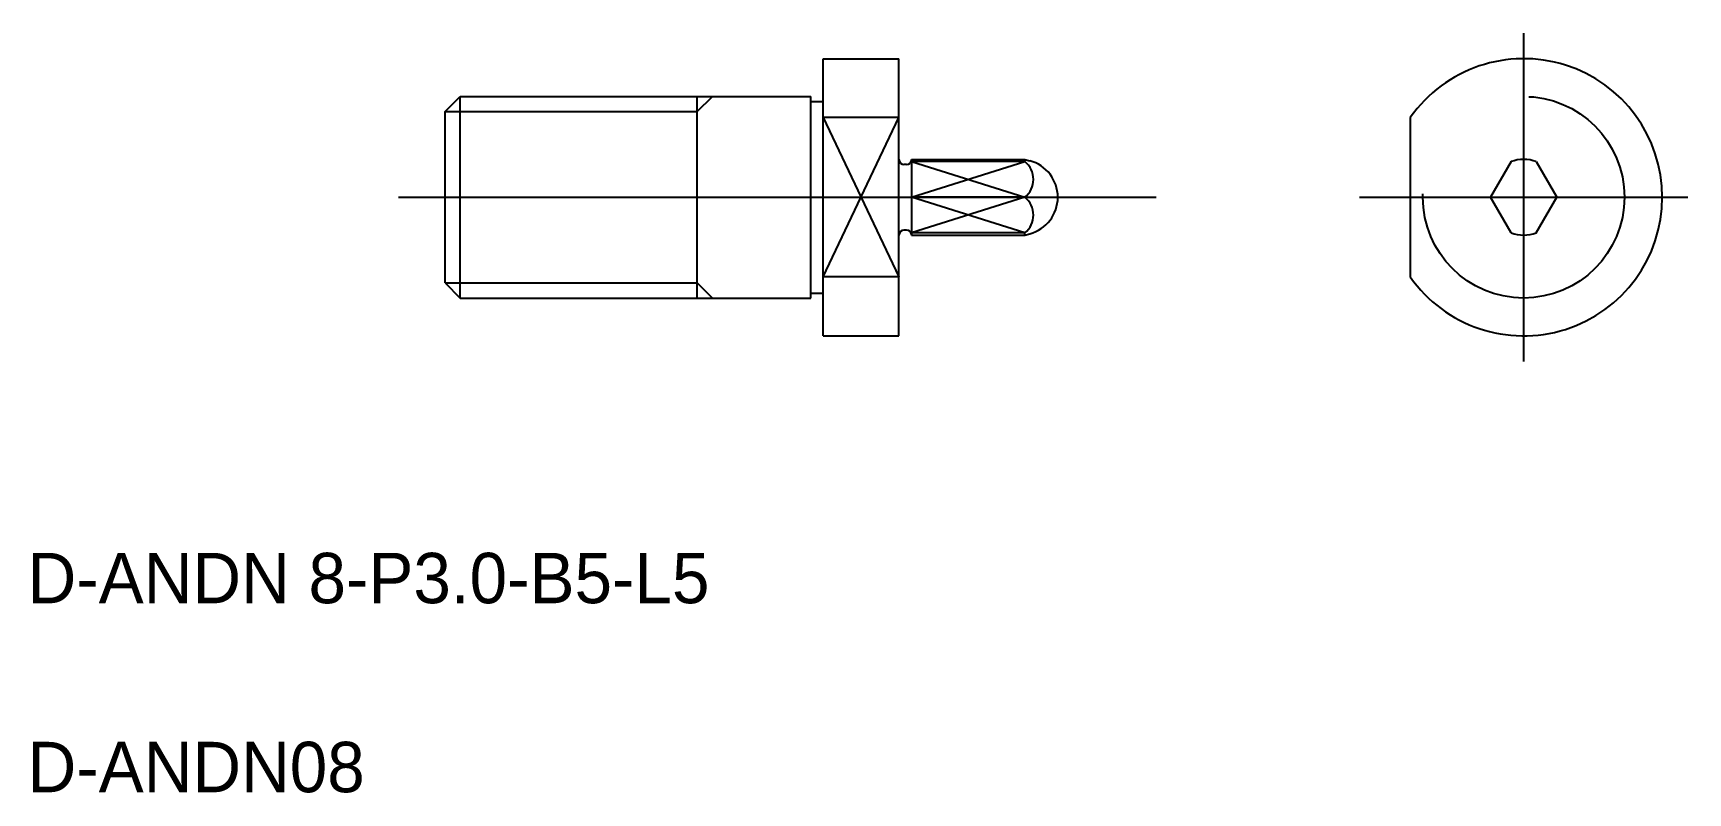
# Model space of a CAD drawing. Extents: x 27.2 to 92.9, y 37.2 to 67.3.
import ezdxf

# ---------------------------------------------------------------- set-up
doc = ezdxf.new("R2010")
doc.units = 0
doc.linetypes.add('CENTER', pattern=[50.8, 31.75, -6.35, 6.35, -6.35])
doc.linetypes.add('DASHED', pattern=[19.05, 12.7, -6.35])
doc.layers.get('0').update_dxf_attribs({"linetype": 'CONTINUOUS'})
doc.layers.add('CENTER', color=1, linetype='CENTER')

msp = doc.modelspace()

# ---------------------------------------------------------------- linework, layer by layer
at = {"color": 7, "linetype": 'CONTINUOUS'}
for p, q in [((58.554, 55.293), (58.554, 66.293)), ((58.554, 66.293), (61.554, 66.293)), ((61.554, 55.293), (61.554, 66.293)), ((43.554, 64.193), (44.154, 64.793)), ((44.154, 56.793), (44.154, 64.793)), ((44.154, 64.793), (53.554, 64.793)), ((53.554, 56.793), (53.554, 64.793)), ((53.554, 64.793), (58.054, 64.793)), ((58.054, 56.793), (58.054, 64.793)), ((58.054, 64.593), (58.554, 64.593)), ((43.554, 57.393), (43.554, 64.193)), ((61.554, 63.955), (58.554, 63.955)), ((81.835, 63.955), (81.835, 57.63)), ((61.854, 62.093), (61.754, 62.093)), ((62.054, 62.293), (66.554, 62.293)), ((62.054, 62.293), (62.054, 62.293)), ((62.054, 62.293), (62.054, 59.293)), ((66.554, 62.207), (62.054, 62.207)), ((66.554, 62.207), (66.554, 62.293)), ((66.554, 62.293), (66.745, 62.241)), ((85.835, 62.207), (85.018, 60.793)), ((86.835, 62.207), (87.651, 60.793)), ((66.554, 60.793), (62.054, 60.793)), ((85.835, 59.378), (85.018, 60.793)), ((86.835, 59.378), (87.651, 60.793)), ((61.854, 59.493), (61.754, 59.493)), ((66.554, 59.378), (62.054, 59.378)), ((62.054, 59.293), (66.554, 59.293)), ((62.054, 59.293), (62.054, 59.293)), ((66.554, 59.293), (66.554, 59.378)), ((66.554, 59.293), (66.745, 59.344)), ((43.554, 57.393), (44.154, 56.793)), ((61.554, 57.63), (58.554, 57.63)), ((44.154, 56.793), (58.054, 56.793)), ((58.054, 56.993), (58.554, 56.993)), ((58.554, 55.293), (61.554, 55.293)), ((59.304, 55.293), (59.304, 55.293)), ((60.054, 55.293), (60.054, 55.293))]:
    msp.add_line(p, q, dxfattribs=at)
at = {"color": 3, "linetype": 'CONTINUOUS'}
for p, q in [((53.554, 64.193), (54.154, 64.793)), ((43.554, 64.193), (53.554, 64.193)), ((58.554, 63.955), (61.554, 57.63)), ((58.554, 57.63), (61.554, 63.955)), ((62.054, 62.207), (66.554, 60.793)), ((62.054, 60.793), (66.554, 62.207)), ((66.554, 60.793), (62.054, 59.378)), ((66.554, 59.378), (62.054, 60.793)), ((43.554, 57.393), (53.554, 57.393)), ((53.554, 57.393), (54.154, 56.793))]:
    msp.add_line(p, q, dxfattribs=at)
at = {"color": 3, "linetype": 'DASHED'}
msp.add_circle((86.335, 60.793), 4, dxfattribs=at)
at = {"color": 7, "linetype": 'CONTINUOUS'}
for centre, radius, start, end in [((86.335, 60.793), 5.5, 215.0968, 144.9032), ((61.754, 62.293), 0.2, 180, 270), ((61.854, 62.293), 0.2, 270, 0), ((65.976, 61.5), 0.913, 309.26826, 50.73174), ((66.356, 60.793), 1.5, 284.99999, 75.00001), ((86.335, 60.793), 1.5, 70.52878, 109.47122), ((65.976, 60.085), 0.913, 309.26826, 50.73174), ((61.754, 59.293), 0.2, 90, 180), ((61.854, 59.293), 0.2, 0, 90), ((86.335, 60.793), 1.5, 250.52878, 289.47122)]:
    msp.add_arc(centre, radius, start, end, dxfattribs=at)
at = {"layer": 'CENTER', "color": 1, "linetype": 'CENTER'}
for p, q in [((86.335, 67.309), (86.335, 54.277)), ((41.697, 60.793), (71.757, 60.793)), ((79.819, 60.793), (92.851, 60.793))]:
    msp.add_line(p, q, dxfattribs=at)

# ---------------------------------------------------------------- texts
at = {"color": 7, "linetype": 'CONTINUOUS'}
for s, p in [('D-ANDN 8-P3.0-B5-L5', (26.987, 44.681)), ('D-ANDN08', (26.987, 37.181))]:
    msp.add_text(s, height=2, dxfattribs=at).set_placement(p)

doc.saveas('drawing.dxf')
